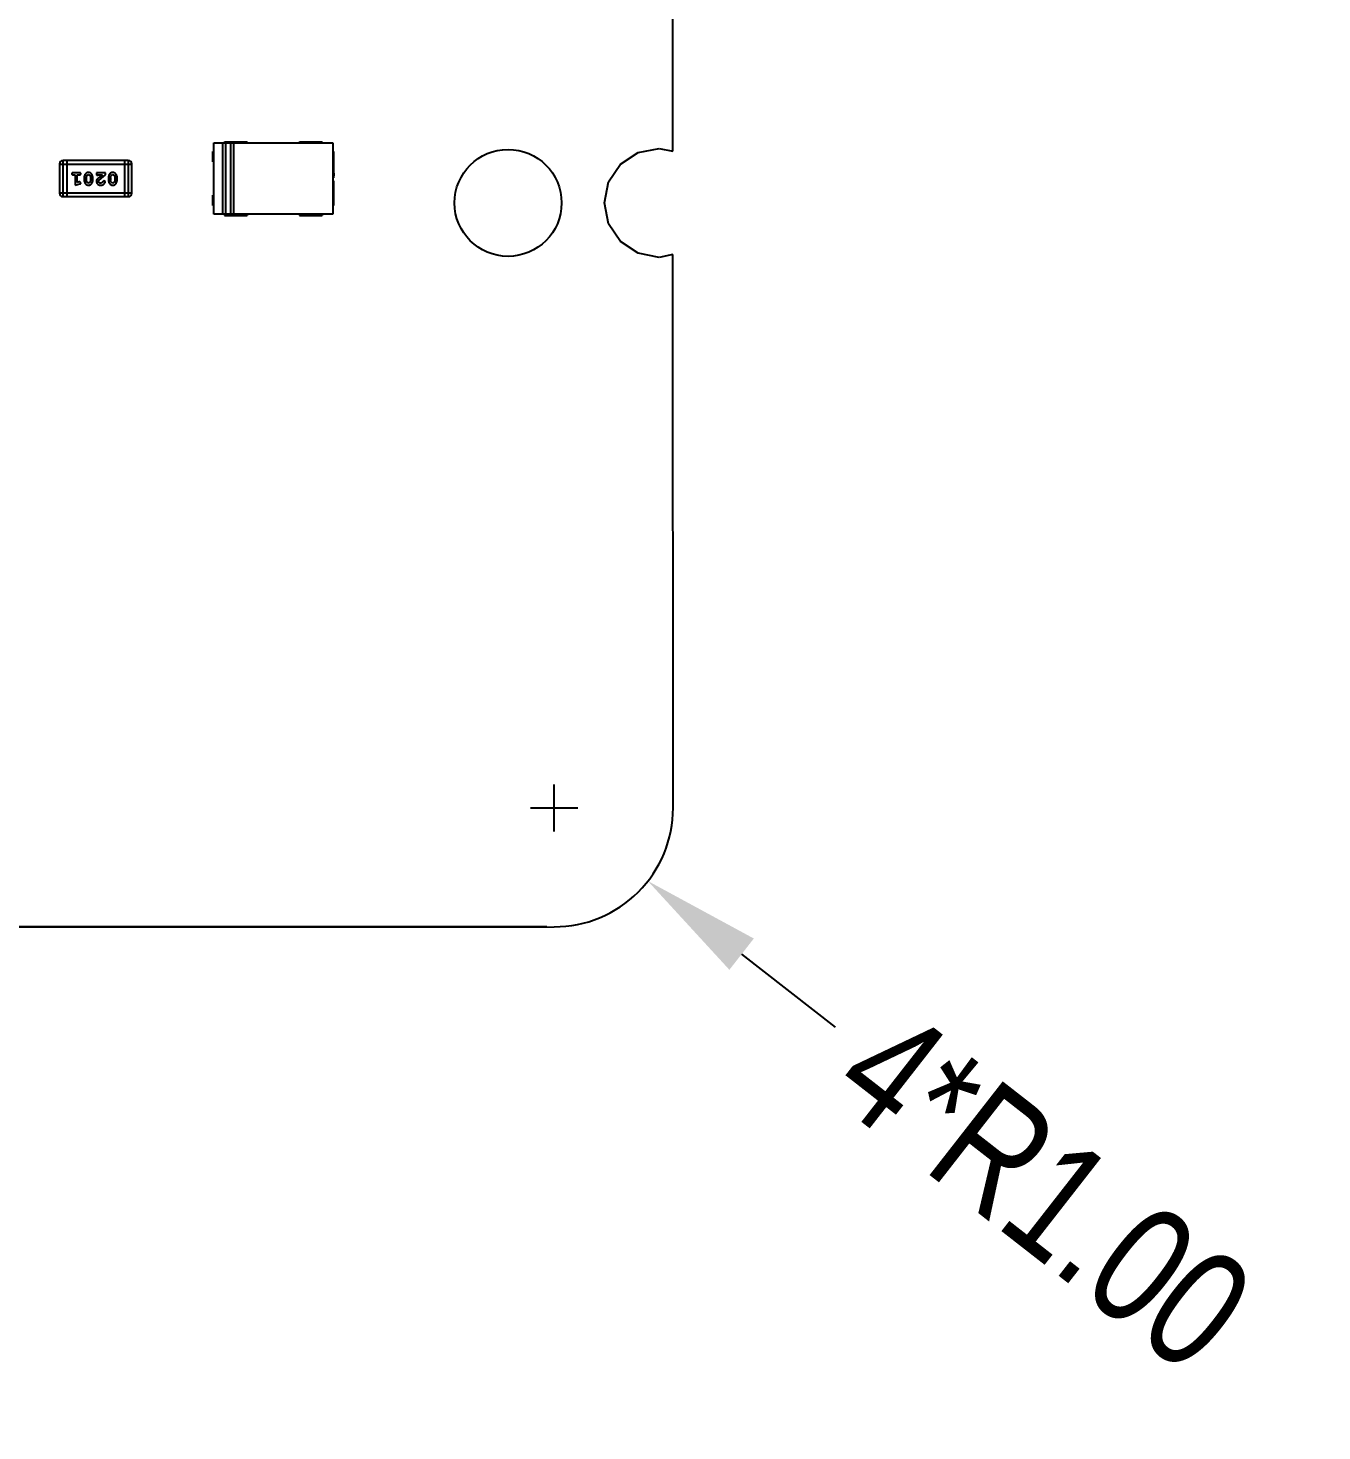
# Model space of a CAD drawing. Header units: inches. Extents: x -37.2 to 29.4, y -3.8 to 37.3.
# Drawn here: x -16.45 to -5.57, y -3.79 to 8.01 of the extents above; entities that cross this region are included whole.
import ezdxf

# ---------------------------------------------------------------- set-up
doc = ezdxf.new("R2010")
doc.units = ezdxf.units.IN
doc.header["$LTSCALE"] = 1.21
doc.header["$MEASUREMENT"] = 0
doc.header["$PDMODE"] = 3
doc.header["$PDSIZE"] = 0.3125
doc.layers.get('0').update_dxf_attribs({"linetype": 'CONTINUOUS'})
doc.layers.get('Defpoints').update_dxf_attribs({"linetype": 'CONTINUOUS'})
doc.layers.add('DIM', color=3, linetype='CONTINUOUS')
doc.styles.get("Standard").update_dxf_attribs({"font": 'txt', "width": 0.8})
doc.dimstyles.get("Standard").update_dxf_attribs({"dimtxt": 0.15625, "dimasz": 0.1875, "dimexe": 0.125, "dimexo": 0.0625, "dimgap": 0.09, "dimtad": 0, "dimtih": 1, "dimtoh": 1, "dimzin": 4, "dimdsep": 46, "dimtxsty": 'STANDARD', "dimblk": '_FILLED', "dimblk1": '_FILLED', "dimblk2": '_FILLED', "dimcen": 0.09, "dimazin": 1, "dimtp": 0.01, "dimtm": 0.01, "dimtfac": 1, "dimtofl": 0, "dimtmove": 0, "dimatfit": 3, "dimldrblk": '_FILLED', "dimfxl": 1, "dimtolj": 1, "dimtzin": 4, "dimarcsym": 0})

# ---------------------------------------------------------------- blocks, each defined once
blk = doc.blocks.new('_FILLED')
at = {"color": 0, "linetype": 'ByBlock'}
blk.add_solid([(0, 0), (-1, 0.167), (-1, -0.167)], dxfattribs=at)
blk = doc.blocks.new('*D5')
at = {"layer": 'Defpoints', "color": 0}
for p in [(-36.496, 28.448), (-28.03, 28.448), (-12.022, 0.447)]:
    blk.add_point(p, dxfattribs=at)
at = {"layer": 'DIM', "color": 0, "lineweight": -2}
for p, q in [((-28.092, 28.448), (-36.621, 28.448)), ((-36.496, 27.448), (-36.496, 16.004)), ((-36.496, 1.447), (-36.496, 12.891)), ((-12.084, 0.447), (-36.621, 0.447))]:
    blk.add_line(p, q, dxfattribs=at)
for p, rotation in [((-36.496, 28.448), 90), ((-36.496, 0.447), 270)]:
    blk.add_blockref('_FILLED', p, dxfattribs=dict(at, rotation=rotation))
at = {"layer": 'DIM', "color": 0, "insert": (-36.496, 14.448), "char_height": 1, "attachment_point": 5, "rotation": 90}
blk.add_mtext('\\A1;28.00', dxfattribs=at)
blk = doc.blocks.new('*D12')
at = {"layer": 'Defpoints', "color": 0}
for p in [(-12.023, 1.447), (-11.235, 0.832)]:
    blk.add_point(p, dxfattribs=at)
at = {"layer": 'DIM', "color": 0, "lineweight": -2}
for p, q in [((-12.023, 1.249), (-12.023, 1.645)), ((-12.221, 1.447), (-11.825, 1.447)), ((-9.658, -0.398), (-10.446, 0.217))]:
    blk.add_line(p, q, dxfattribs=at)
at = {"layer": 'DIM', "color": 0, "lineweight": -2, "rotation": 142.0320123318451}
blk.add_blockref('_FILLED', (-11.235, 0.832), dxfattribs=at)
at = {"layer": 'DIM', "color": 0, "insert": (-7.905, -1.766), "char_height": 1, "attachment_point": 5, "rotation": 322.032}
blk.add_mtext('\\A1;4*R1.00', dxfattribs=at)

msp = doc.modelspace()

# ---------------------------------------------------------------- linework, layer by layer
at = {"color": 7, "linetype": 'Continuous'}
for p, q in [((-11.025, 6.973), (-11.025, 8.641)), ((-14.885, 6.97), (-14.895, 6.97)), ((-14.895, 6.883), (-14.895, 6.97)), ((-14.885, 7.042), (-13.885, 7.042)), ((-14.885, 6.442), (-14.885, 7.042)), ((-14.811, 6.442), (-14.811, 7.042)), ((-14.796, 7.052), (-14.605, 7.052)), ((-14.796, 7.042), (-14.796, 7.052)), ((-14.787, 7.042), (-14.787, 6.442)), ((-14.744, 6.442), (-14.744, 7.042)), ((-14.72, 7.042), (-14.72, 6.442)), ((-14.605, 7.042), (-14.605, 7.052)), ((-14.165, 7.052), (-13.975, 7.052)), ((-14.165, 7.042), (-14.165, 7.052)), ((-13.975, 7.042), (-13.975, 7.052)), ((-13.885, 7.042), (-13.885, 6.442)), ((-13.885, 6.97), (-13.875, 6.97)), ((-13.875, 6.881), (-13.875, 6.97)), ((-11.317, 6.961), (-11.141, 6.996)), ((-11.141, 6.996), (-11.025, 6.973)), ((-16.184, 6.864), (-15.575, 6.864)), ((-16.184, 6.864), (-16.184, 6.62)), ((-15.605, 6.895), (-16.154, 6.895)), ((-16.154, 6.59), (-16.154, 6.895)), ((-16.123, 6.895), (-16.123, 6.59)), ((-15.636, 6.895), (-15.636, 6.59)), ((-15.605, 6.895), (-15.605, 6.59)), ((-15.575, 6.62), (-15.575, 6.864)), ((-14.885, 6.883), (-14.895, 6.883)), ((-13.885, 6.909), (-13.875, 6.909)), ((-13.885, 6.897), (-13.875, 6.897)), ((-13.885, 6.893), (-13.875, 6.893)), ((-13.885, 6.881), (-13.875, 6.881)), ((-13.885, 6.879), (-13.875, 6.879)), ((-13.885, 6.875), (-13.875, 6.875)), ((-13.885, 6.87), (-13.875, 6.87)), ((-13.885, 6.859), (-13.875, 6.859)), ((-13.885, 6.855), (-13.875, 6.855)), ((-13.875, 6.791), (-13.875, 6.879)), ((-11.565, 6.713), (-11.466, 6.862)), ((-11.466, 6.862), (-11.317, 6.961)), ((-16.016, 6.791), (-16.068, 6.791)), ((-16.068, 6.774), (-16.051, 6.774)), ((-16.051, 6.774), (-16.051, 6.686)), ((-16.034, 6.774), (-16.016, 6.774)), ((-16.034, 6.709), (-16.034, 6.774)), ((-15.977, 6.748), (-15.977, 6.73)), ((-15.96, 6.748), (-15.952, 6.77)), ((-15.96, 6.748), (-15.96, 6.731)), ((-15.952, 6.708), (-15.96, 6.731)), ((-15.952, 6.77), (-15.94, 6.775)), ((-15.94, 6.775), (-15.928, 6.77)), ((-15.928, 6.77), (-15.92, 6.748)), ((-15.92, 6.731), (-15.928, 6.709)), ((-15.92, 6.731), (-15.92, 6.748)), ((-15.903, 6.73), (-15.903, 6.748)), ((-15.796, 6.791), (-15.873, 6.791)), ((-15.873, 6.791), (-15.873, 6.783)), ((-15.864, 6.771), (-15.859, 6.774)), ((-15.859, 6.774), (-15.823, 6.774)), ((-15.823, 6.774), (-15.856, 6.747)), ((-15.856, 6.718), (-15.851, 6.727)), ((-15.851, 6.727), (-15.796, 6.772)), ((-15.796, 6.772), (-15.796, 6.791)), ((-15.772, 6.748), (-15.772, 6.73)), ((-15.755, 6.748), (-15.748, 6.77)), ((-15.755, 6.748), (-15.755, 6.731)), ((-15.748, 6.708), (-15.755, 6.731)), ((-15.748, 6.77), (-15.736, 6.775)), ((-15.736, 6.775), (-15.723, 6.77)), ((-15.723, 6.77), (-15.716, 6.748)), ((-15.716, 6.731), (-15.723, 6.709)), ((-15.716, 6.731), (-15.716, 6.748)), ((-15.698, 6.73), (-15.698, 6.748)), ((-13.885, 6.843), (-13.875, 6.843)), ((-13.885, 6.841), (-13.875, 6.841)), ((-13.885, 6.837), (-13.875, 6.837)), ((-13.875, 6.825), (-13.885, 6.825)), ((-13.885, 6.816), (-13.875, 6.816)), ((-13.885, 6.812), (-13.875, 6.812)), ((-13.885, 6.811), (-13.875, 6.811)), ((-13.885, 6.81), (-13.875, 6.81)), ((-13.885, 6.794), (-13.875, 6.794)), ((-13.885, 6.793), (-13.875, 6.793)), ((-13.875, 6.791), (-13.885, 6.791)), ((-13.885, 6.788), (-13.875, 6.788)), ((-13.885, 6.781), (-13.875, 6.781)), ((-13.885, 6.77), (-13.875, 6.77)), ((-13.885, 6.765), (-13.875, 6.765)), ((-13.885, 6.764), (-13.875, 6.764)), ((-13.885, 6.764), (-13.875, 6.764)), ((-13.885, 6.752), (-13.875, 6.752)), ((-13.885, 6.748), (-13.875, 6.748)), ((-13.875, 6.788), (-13.875, 6.765)), ((-13.875, 6.748), (-13.875, 6.764)), ((-15.575, 6.62), (-16.184, 6.62)), ((-16.051, 6.686), (-16.014, 6.696)), ((-16.019, 6.713), (-16.034, 6.709)), ((-16.013, 6.714), (-16.019, 6.713)), ((-16.005, 6.705), (-16.013, 6.714)), ((-15.94, 6.703), (-15.952, 6.708)), ((-15.928, 6.709), (-15.94, 6.703)), ((-15.821, 6.708), (-15.836, 6.703)), ((-15.816, 6.717), (-15.821, 6.708)), ((-15.808, 6.724), (-15.816, 6.717)), ((-15.799, 6.715), (-15.808, 6.724)), ((-15.735, 6.703), (-15.748, 6.708)), ((-15.723, 6.709), (-15.735, 6.703)), ((-13.885, 6.723), (-13.875, 6.723)), ((-13.885, 6.702), (-13.875, 6.702)), ((-13.885, 6.69), (-13.875, 6.69)), ((-13.885, 6.66), (-13.875, 6.66)), ((-13.885, 6.634), (-13.875, 6.634)), ((-13.885, 6.625), (-13.875, 6.625)), ((-13.885, 6.62), (-13.875, 6.62)), ((-13.875, 6.515), (-13.875, 6.723)), ((-11.6, 6.537), (-11.565, 6.713)), ((-16.154, 6.59), (-15.605, 6.59)), ((-14.885, 6.602), (-14.895, 6.602)), ((-14.895, 6.515), (-14.895, 6.602)), ((-14.885, 6.515), (-14.895, 6.515)), ((-13.885, 6.595), (-13.875, 6.595)), ((-13.885, 6.585), (-13.875, 6.585)), ((-13.885, 6.515), (-13.875, 6.515)), ((-11.565, 6.362), (-11.6, 6.537)), ((-13.885, 6.442), (-14.885, 6.442)), ((-14.796, 6.442), (-14.796, 6.432)), ((-14.796, 6.432), (-14.605, 6.432)), ((-14.605, 6.442), (-14.605, 6.432)), ((-14.165, 6.442), (-14.165, 6.432)), ((-14.165, 6.432), (-13.975, 6.432)), ((-13.975, 6.442), (-13.975, 6.432)), ((-11.466, 6.213), (-11.565, 6.362)), ((-11.317, 6.113), (-11.466, 6.213)), ((-11.141, 6.078), (-11.317, 6.113)), ((-11.024, 6.102), (-11.141, 6.078)), ((-11.023, 1.447), (-11.024, 6.102)), ((-28.031, 0.44), (-12.022, 0.447))]:
    msp.add_line(p, q, dxfattribs=at)
msp.add_circle((-12.411, 6.537), 0.45, dxfattribs=at)
for centre, radius, start, end in [((-16.154, 6.864), 0.0305, 89.9955, 179.9955), ((-15.605, 6.864), 0.0305, 359.9955, 89.9955), ((-16.154, 6.62), 0.0305, 179.9955, 269.9955), ((-15.605, 6.62), 0.0305, 269.9955, 359.9955), ((-12.023, 1.447), 1, 269.9736, 359.9855)]:
    msp.add_arc(centre, radius, start, end, dxfattribs=at)
for points, knots in [([(-16.068, 6.791), (-16.069, 6.791), (-16.071, 6.791), (-16.073, 6.791), (-16.075, 6.79), (-16.077, 6.789), (-16.078, 6.788), (-16.079, 6.786), (-16.079, 6.784), (-16.079, 6.783), (-16.079, 6.783)], [0, 0, 0, 0, 0.169012, 0.317488, 0.445429, 0.560977, 0.67065, 0.776666, 0.88492, 1, 1, 1, 1]), ([(-16.079, 6.783), (-16.079, 6.782), (-16.079, 6.781), (-16.079, 6.779), (-16.078, 6.778), (-16.077, 6.776), (-16.075, 6.775), (-16.073, 6.774), (-16.071, 6.774), (-16.069, 6.774), (-16.068, 6.774)], [0, 0, 0, 0, 0.11517, 0.223509, 0.328254, 0.438012, 0.553651, 0.682263, 0.830856, 1, 1, 1, 1]), ([(-16.005, 6.783), (-16.005, 6.783), (-16.005, 6.784), (-16.006, 6.786), (-16.007, 6.788), (-16.008, 6.789), (-16.009, 6.79), (-16.011, 6.791), (-16.014, 6.791), (-16.015, 6.791), (-16.016, 6.791)], [0, 0, 0, 0, 0.115051, 0.223278, 0.329269, 0.437893, 0.554681, 0.682591, 0.83103, 1, 1, 1, 1]), ([(-16.016, 6.774), (-16.015, 6.774), (-16.014, 6.774), (-16.011, 6.774), (-16.009, 6.775), (-16.008, 6.776), (-16.007, 6.778), (-16.006, 6.779), (-16.005, 6.781), (-16.005, 6.782), (-16.005, 6.783)], [0, 0, 0, 0, 0.169102, 0.317658, 0.446239, 0.563118, 0.671828, 0.776546, 0.884858, 1, 1, 1, 1]), ([(-15.94, 6.793), (-15.941, 6.793), (-15.944, 6.793), (-15.948, 6.792), (-15.952, 6.791), (-15.956, 6.789), (-15.959, 6.787), (-15.962, 6.785), (-15.965, 6.782), (-15.967, 6.778), (-15.97, 6.775), (-15.972, 6.771), (-15.973, 6.767), (-15.975, 6.764), (-15.976, 6.76), (-15.976, 6.756), (-15.977, 6.752), (-15.977, 6.749), (-15.977, 6.748)], [0, 0, 0, 0, 0.067217, 0.131051, 0.19272, 0.252824, 0.312745, 0.373449, 0.436041, 0.501494, 0.567761, 0.632087, 0.695096, 0.757109, 0.817993, 0.878657, 0.939311, 1, 1, 1, 1]), ([(-15.977, 6.73), (-15.977, 6.729), (-15.977, 6.727), (-15.977, 6.724), (-15.976, 6.721), (-15.975, 6.718), (-15.974, 6.715), (-15.973, 6.712), (-15.972, 6.709), (-15.971, 6.706), (-15.969, 6.703), (-15.967, 6.701), (-15.966, 6.698), (-15.964, 6.696), (-15.962, 6.694), (-15.961, 6.693), (-15.959, 6.691), (-15.956, 6.69), (-15.953, 6.688), (-15.949, 6.687), (-15.945, 6.686), (-15.941, 6.686), (-15.94, 6.686)], [0, 0, 0, 0, 0.049855, 0.099516, 0.148482, 0.19758, 0.246804, 0.296268, 0.346517, 0.397047, 0.446826, 0.49336, 0.537801, 0.579207, 0.617974, 0.654833, 0.689171, 0.722088, 0.786392, 0.853518, 0.924186, 1, 1, 1, 1]), ([(-15.903, 6.748), (-15.903, 6.749), (-15.903, 6.751), (-15.903, 6.755), (-15.904, 6.758), (-15.905, 6.761), (-15.905, 6.764), (-15.907, 6.767), (-15.908, 6.77), (-15.909, 6.773), (-15.911, 6.775), (-15.912, 6.778), (-15.914, 6.78), (-15.916, 6.782), (-15.917, 6.784), (-15.919, 6.786), (-15.921, 6.787), (-15.923, 6.789), (-15.926, 6.79), (-15.931, 6.792), (-15.935, 6.793), (-15.938, 6.793), (-15.94, 6.793)], [0, 0, 0, 0, 0.049886, 0.09882, 0.148132, 0.19689, 0.246038, 0.295176, 0.345305, 0.395692, 0.445312, 0.491875, 0.535813, 0.577009, 0.616081, 0.652689, 0.687585, 0.720206, 0.785062, 0.85223, 0.923759, 1, 1, 1, 1]), ([(-15.94, 6.686), (-15.938, 6.686), (-15.936, 6.686), (-15.931, 6.687), (-15.928, 6.688), (-15.924, 6.689), (-15.921, 6.691), (-15.918, 6.694), (-15.915, 6.697), (-15.912, 6.7), (-15.91, 6.704), (-15.908, 6.707), (-15.907, 6.711), (-15.905, 6.715), (-15.904, 6.719), (-15.904, 6.723), (-15.903, 6.726), (-15.903, 6.729), (-15.903, 6.73)], [0, 0, 0, 0, 0.06692, 0.130834, 0.19258, 0.252759, 0.312631, 0.373411, 0.436359, 0.501894, 0.568244, 0.632472, 0.69556, 0.757163, 0.818592, 0.878885, 0.939235, 1, 1, 1, 1]), ([(-15.873, 6.783), (-15.873, 6.782), (-15.873, 6.78), (-15.873, 6.778), (-15.872, 6.775), (-15.871, 6.774), (-15.87, 6.772), (-15.868, 6.771), (-15.866, 6.771), (-15.865, 6.771), (-15.864, 6.771)], [0, 0, 0, 0, 0.1844, 0.34094, 0.473574, 0.586824, 0.690029, 0.789175, 0.890445, 1, 1, 1, 1]), ([(-15.856, 6.747), (-15.857, 6.746), (-15.859, 6.745), (-15.861, 6.742), (-15.863, 6.74), (-15.865, 6.738), (-15.867, 6.736), (-15.868, 6.735), (-15.869, 6.733), (-15.87, 6.731), (-15.872, 6.728), (-15.872, 6.725), (-15.873, 6.722), (-15.873, 6.72), (-15.873, 6.719)], [0, 0, 0, 0, 0.103002, 0.197728, 0.285279, 0.365235, 0.437224, 0.502446, 0.560545, 0.611446, 0.707576, 0.80349, 0.900532, 1, 1, 1, 1]), ([(-15.736, 6.793), (-15.737, 6.793), (-15.74, 6.793), (-15.744, 6.792), (-15.748, 6.791), (-15.751, 6.789), (-15.755, 6.787), (-15.758, 6.785), (-15.76, 6.782), (-15.763, 6.778), (-15.765, 6.775), (-15.767, 6.771), (-15.769, 6.767), (-15.77, 6.764), (-15.771, 6.76), (-15.772, 6.756), (-15.772, 6.752), (-15.772, 6.749), (-15.772, 6.748)], [0, 0, 0, 0, 0.067217, 0.131051, 0.19272, 0.252824, 0.312745, 0.373449, 0.436041, 0.501494, 0.567761, 0.632087, 0.695096, 0.757109, 0.817993, 0.878657, 0.939311, 1, 1, 1, 1]), ([(-15.772, 6.73), (-15.772, 6.729), (-15.772, 6.727), (-15.772, 6.724), (-15.772, 6.721), (-15.771, 6.718), (-15.77, 6.715), (-15.769, 6.712), (-15.768, 6.709), (-15.766, 6.706), (-15.764, 6.703), (-15.763, 6.701), (-15.761, 6.698), (-15.759, 6.696), (-15.758, 6.694), (-15.756, 6.693), (-15.754, 6.691), (-15.752, 6.69), (-15.749, 6.688), (-15.745, 6.687), (-15.74, 6.686), (-15.737, 6.686), (-15.735, 6.686)], [0, 0, 0, 0, 0.049855, 0.099516, 0.148482, 0.19758, 0.246804, 0.296268, 0.346517, 0.397047, 0.446826, 0.49336, 0.537801, 0.579207, 0.617974, 0.654833, 0.689171, 0.722088, 0.786392, 0.853518, 0.924186, 1, 1, 1, 1]), ([(-15.698, 6.748), (-15.698, 6.749), (-15.699, 6.751), (-15.699, 6.754), (-15.699, 6.758), (-15.7, 6.761), (-15.701, 6.764), (-15.702, 6.767), (-15.703, 6.77), (-15.705, 6.773), (-15.706, 6.775), (-15.708, 6.778), (-15.71, 6.78), (-15.711, 6.782), (-15.713, 6.784), (-15.715, 6.786), (-15.716, 6.787), (-15.719, 6.789), (-15.722, 6.79), (-15.726, 6.792), (-15.731, 6.793), (-15.734, 6.793), (-15.736, 6.793)], [0, 0, 0, 0, 0.049886, 0.09882, 0.148132, 0.19689, 0.246038, 0.295176, 0.345305, 0.395692, 0.445312, 0.491875, 0.535813, 0.577009, 0.616081, 0.652689, 0.687585, 0.720206, 0.785062, 0.85223, 0.923759, 1, 1, 1, 1]), ([(-15.735, 6.686), (-15.734, 6.686), (-15.731, 6.686), (-15.727, 6.687), (-15.723, 6.688), (-15.72, 6.689), (-15.716, 6.691), (-15.713, 6.694), (-15.71, 6.697), (-15.708, 6.7), (-15.706, 6.704), (-15.704, 6.707), (-15.702, 6.711), (-15.701, 6.715), (-15.7, 6.719), (-15.699, 6.723), (-15.699, 6.726), (-15.699, 6.729), (-15.698, 6.73)], [0, 0, 0, 0, 0.06692, 0.130834, 0.19258, 0.252759, 0.312631, 0.373411, 0.436359, 0.501894, 0.568244, 0.632472, 0.69556, 0.757163, 0.818592, 0.878885, 0.939235, 1, 1, 1, 1]), ([(-16.014, 6.696), (-16.013, 6.696), (-16.012, 6.696), (-16.01, 6.697), (-16.008, 6.698), (-16.007, 6.699), (-16.006, 6.7), (-16.006, 6.702), (-16.005, 6.703), (-16.005, 6.704), (-16.005, 6.705)], [0, 0, 0, 0, 0.187321, 0.344927, 0.475328, 0.579604, 0.674244, 0.773631, 0.882025, 1, 1, 1, 1]), ([(-15.873, 6.719), (-15.873, 6.717), (-15.873, 6.715), (-15.873, 6.712), (-15.872, 6.709), (-15.871, 6.706), (-15.869, 6.703), (-15.867, 6.7), (-15.865, 6.698), (-15.863, 6.695), (-15.86, 6.693), (-15.857, 6.691), (-15.854, 6.689), (-15.851, 6.688), (-15.848, 6.687), (-15.844, 6.686), (-15.84, 6.686), (-15.838, 6.686), (-15.836, 6.686)], [0, 0, 0, 0, 0.060981, 0.120256, 0.178148, 0.236115, 0.293993, 0.352864, 0.413358, 0.476056, 0.539296, 0.602396, 0.665116, 0.728325, 0.792919, 0.859317, 0.928302, 1, 1, 1, 1]), ([(-15.836, 6.703), (-15.838, 6.703), (-15.84, 6.703), (-15.844, 6.704), (-15.848, 6.705), (-15.85, 6.707), (-15.853, 6.71), (-15.855, 6.712), (-15.856, 6.715), (-15.856, 6.717), (-15.856, 6.718)], [0, 0, 0, 0, 0.156344, 0.299348, 0.4327, 0.561, 0.682299, 0.791883, 0.89611, 1, 1, 1, 1]), ([(-15.836, 6.686), (-15.835, 6.686), (-15.831, 6.686), (-15.826, 6.687), (-15.822, 6.688), (-15.817, 6.69), (-15.813, 6.693), (-15.809, 6.696), (-15.806, 6.699), (-15.804, 6.702), (-15.802, 6.706), (-15.8, 6.709), (-15.799, 6.712), (-15.799, 6.714), (-15.799, 6.715)], [0, 0, 0, 0, 0.098286, 0.193983, 0.289056, 0.384352, 0.477435, 0.566197, 0.652355, 0.737986, 0.818188, 0.887401, 0.94802, 1, 1, 1, 1])]:
    msp.add_open_spline(points, degree=3, knots=knots, dxfattribs=at)

# ---------------------------------------------------------------- dimensions: what is measured, and where the dimension line sits
at = {"layer": 'DIM'}
dim = msp.add_linear_dim(base=(-36.496, 28.448), p1=(-12.022, 0.447), p2=(-28.03, 28.448), angle=90, dimstyle='STANDARD', override={"dimtxt": 1, "dimasz": 1, "dimtih": 0, "dimtoh": 0, "dimzin": 0, "dimcen": 0.198, "dimadec": 0, "dimazin": 0, "dimtp": 0, "dimtm": 0, "dimtdec": 4, "dimtzin": 0}, dxfattribs=at)
dim.commit()
dim.dimension.update_dxf_attribs({"geometry": '*D5', "text_midpoint": (-36.496, 14.448)})
dim = msp.add_radius_dim(center=(-12.023, 1.447), mpoint=(-11.235, 0.832), dimstyle='STANDARD', override={"dimtxt": 1, "dimasz": 1, "dimtih": 0, "dimtoh": 0, "dimzin": 0, "dimpost": '4*R<>', "dimcen": 0.198, "dimadec": 0, "dimazin": 0, "dimtp": 0, "dimtm": 0, "dimtdec": 4, "dimtzin": 0}, dxfattribs=at)
dim.commit()
dim.dimension.update_dxf_attribs({"geometry": '*D12', "text_midpoint": (-9.796, -0.291), "dimtype": 164})

doc.saveas('drawing.dxf')
